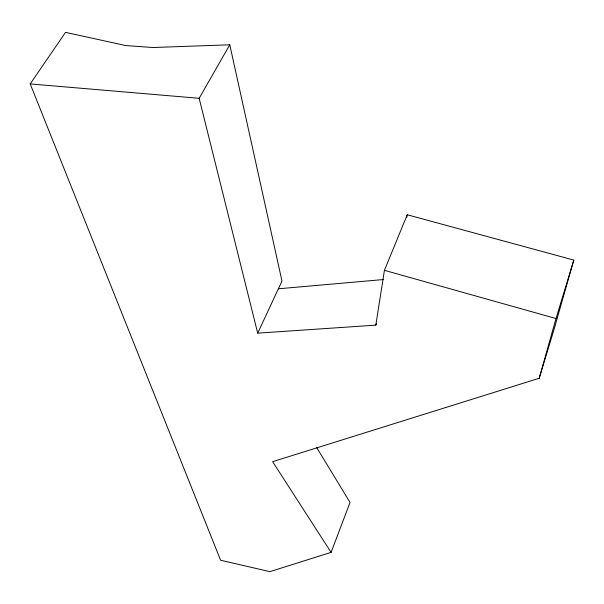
<?xml version="1.0" encoding="UTF-8"?>
<svg xmlns="http://www.w3.org/2000/svg" width="604" height="604" viewBox="0 0 604 604"><rect width="100%" height="100%" fill="white"/><g stroke="black" fill="none" stroke-linecap="round" stroke-linejoin="round"><path stroke-width="0.91" d="M375.816 325.133L384.431 270.328L407.239 214.76L573.8 260.075L554.019 329.467L539.206 378.27L272.631 461.675L331.098 552.358L269.897 571.648L220.619 560.248L30.2 83.926L65.534 32.352L125.768 45.564L152.933 47.52L229.769 44.794L281.985 281.064L257.704 333.159L375.816 325.133L376.519 323.389M406.696 217.538L407.239 214.76M539.206 378.27L556.012 318.542L573.8 260.075M331.098 552.358L350.048 502.46L316.745 447.647M257.704 333.159L199.154 98.309L229.769 44.794M278.376 288.795L383.329 279.554M30.2 83.926L199.154 98.309M384.431 270.328L556.012 318.542"/></g></svg>
